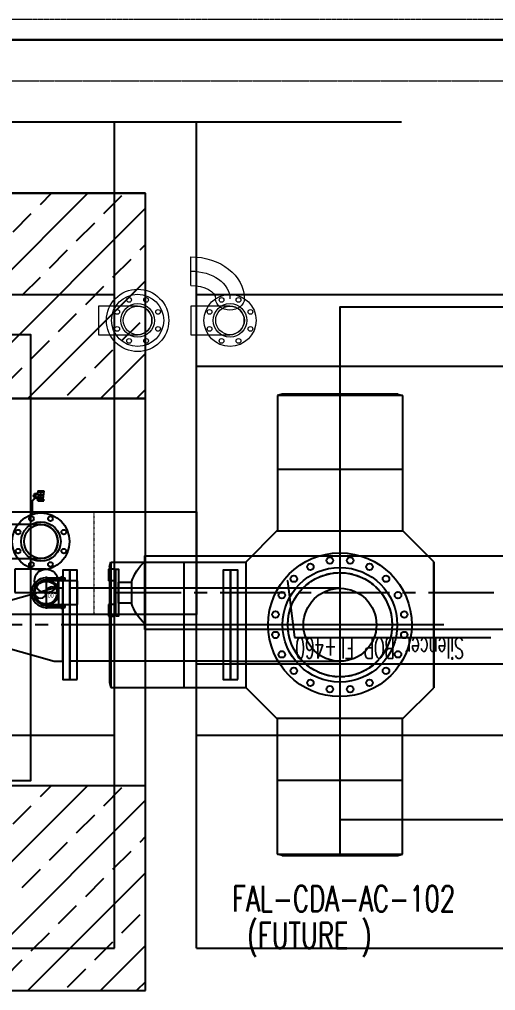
# Model space of a CAD drawing. Extents: x 0 to 160756, y 0 to 229247.
# Drawn here: x 66973 to 69293, y 99393 to 104125 of the extents above; entities that cross this region are included whole.
import ezdxf
from ezdxf.enums import TextEntityAlignment as Align
from ezdxf.xclip import XClip

# ---------------------------------------------------------------- set-up
doc = ezdxf.new("R2010")
doc.units = 0
doc.header["$LTSCALE"] = 10
doc.header["$XCLIPFRAME"] = 2
for name, pattern in [('H12設備棟3F$0$CENTERK3', [2.749, 2.5, -0.083, 0.083, -0.083]), ('H12設備棟3F$0$CENTERK5', [6.916, 6.667, -0.083, 0.083, -0.083]), ('H12設備棟3F$0$DOTK1', [0.1, 0.05, -0.05]), ('H12設備棟3F$0$HIDDEN', [0.375, 0.25, -0.125]), ('H12設備棟3F$0$STYLE_18', [0.23669, 0.118345, -0.118345]), ('XCM7P30CDA$0$F22P2-CDA-07-C10-00$0$CENTER', [50.8, 31.75, -6.35, 6.35, -6.35]), ('XCM7P30CDA$0$F22P2-CDA-07-C10-00$0$CHAIN', [0.7087, 0.4724, -0.0591, 0.1181, -0.0591]), ('XCM7Q30CDA-200K$0$CENTER', [50.8, 31.75, -6.35, 6.35, -6.35]), ('XCM7Q30CDA-200K$0$HIDDEN', [0.375, 0.25, -0.125])]:
    doc.linetypes.add(name, pattern=pattern)
for name, color, linetype in [('H12設備棟3F$0$ARC-BEAM', 252, 'H12設備棟3F$0$HIDDEN'), ('H12設備棟3F$0$H-SIN', 252, 'H12設備棟3F$0$CENTERK5'), ('H12設備棟3F$0$K-SIN', 252, 'H12設備棟3F$0$CENTERK3'), ('H12設備棟3F$0$KABE1', 252, 'Continuous'), ('H12設備棟3F$0$SETUBID', 252, 'H12設備棟3F$0$DOTK1'), ('H12設備棟3F$0$\uf4c9\ue50a', 252, 'Continuous'), ('XCM7P30CDA$0$C.CDA.Silencer', 252, 'Continuous'), ('XCM7P30CDA$0$U-CDA-PIPE', 252, 'Continuous'), ('XCM7Q30CDA-200K$0$Center', 1, 'XCM7Q30CDA-200K$0$CENTER'), ('XCM7Q30CDA-200K$0$U-CDA-TXT', 4, 'Continuous'), ('XCM7Q30CDA-200K$0$UER-FUTUER', 9, 'Continuous')]:
    doc.layers.add(name, color=color, linetype=linetype)
doc.layers.add('XCM7P30CDA$0$M-PIPE-32_4C CONDENSER WATER SUPPLY-1', color=252, linetype='Continuous', lineweight=5)
doc.layers.add('XCM7P30CDA$0$M-PIPE-38_4C CONDENSER WATER RETURN-1', color=252, linetype='Continuous', lineweight=5)
doc.styles.add('XCM7P30CDA$0$F22P2-CDA-07-C10-00$0$Gas', font='txt.shx', dxfattribs={"width": 0.55, "bigfont": 'chineset.shx'})
doc.styles.add('XCM7P30CDA$0$F22P2-CDA-07-C10-00$0$Standard', font='arial.ttf')
doc.styles.add('XCM7Q30CDA-200K$0$aa-txt', font='simplex.shx', dxfattribs={"width": 0.8, "bigfont": 'chineset.shx'})
doc.dimstyles.new('XCM7P30CDA$0$F22P2-CDA-07-C10-00$0$DIMx5', dxfattribs={"dimscale": 5, "dimtxt": 2, "dimasz": 0.5, "dimexe": 0.5, "dimexo": 0.25, "dimgap": 0.25, "dimtad": 1, "dimdec": 1, "dimtxsty": 'XCM7P30CDA$0$F22P2-CDA-07-C10-00$0$Gas', "dimblk": 'XCM7P30CDA$0$F22P2-CDA-07-C10-00$0$_Oblique', "dimcen": 2.5, "dimadec": 0, "dimazin": 0, "dimtfac": 1, "dimtdec": 1, "dimtmove": 0, "dimatfit": 3, "dimldrblk": 'XCM7P30CDA$0$F22P2-CDA-07-C10-00$0$_Oblique', "dimfxl": 1, "dimarcsym": 0})

# ---------------------------------------------------------------- blocks, each defined once
blk = doc.blocks.new('H12設備棟3F')
at = {"layer": 'H12設備棟3F$0$ARC-BEAM'}
for p, q in [((68035.2, 103625.3), (63535.2, 103625.3)), ((67435.2, 102435.3), (67435.2, 103625.3)), ((67835.2, 102435.3), (67835.2, 103625.3)), ((68835.2, 103625.3), (68035.2, 103625.3)), ((66795.2, 102785.3), (67435.2, 102785.3)), ((67835.2, 102785.3), (71935.2, 102785.3)), ((67435.2, 100985.3), (67435.2, 102435.3)), ((67835.2, 100985.3), (67835.2, 102435.3)), ((67835.2, 102435.3), (71935.2, 102435.3)), ((66795.2, 101725.3), (67435.2, 101725.3)), ((67435.2, 101725.3), (67835.2, 101725.3)), ((67835.2, 101725.3), (67835.2, 101225.3)), ((67435.2, 101225.3), (66795.2, 101225.3)), ((67835.2, 101225.3), (67435.2, 101225.3)), ((67435.2, 99600.3), (67435.2, 100985.3)), ((67835.2, 99600.3), (67835.2, 100985.3)), ((67835.2, 100985.3), (71935.2, 100985.3)), ((67435.2, 100635.3), (66795.2, 100635.3)), ((71935.2, 100635.3), (67835.2, 100635.3)), ((63410.2, 99600.3), (67435.2, 99600.3)), ((67835.2, 99600.3), (71935.2, 99600.3))]:
    blk.add_line(p, q, dxfattribs=at)
at = {"layer": 'H12設備棟3F$0$H-SIN', "lineweight": 5}
blk.add_line((31421.4, 103825.3), (81271.4, 103825.3), dxfattribs=at)
at = {"layer": 'H12設備棟3F$0$K-SIN', "lineweight": 5}
blk.add_line((80531.4, 104125.3), (31241.4, 104125.3), dxfattribs=at)
at = {"layer": 'H12設備棟3F$0$KABE1', "linetype": 'Continuous', "lineweight": 30}
blk.add_line((63535.2, 104025.3), (71735.2, 104025.3), dxfattribs=at)
at = {"layer": 'H12設備棟3F$0$SETUBID', "linetype": 'H12設備棟3F$0$STYLE_18', "lineweight": 5}
blk.add_lwpolyline([(61835.2, 101725.3), (67335.2, 101725.3), (67335.2, 101225.3), (61835.2, 101225.3)], close=True, dxfattribs=at)
at = {"layer": 'H12設備棟3F$0$\uf4c9\ue50a'}
blk.add_lwpolyline([(70035.2, 100225.3), (68535.2, 100225.3), (68535.2, 102725.3), (70035.2, 102725.3)], close=True, dxfattribs=at)
blk = doc.blocks.new('XCM7Q30CDA-200K$0$Flange-50.80x150LB')
for centre, radius in [((0, 0), 35), ((-14.41, 28.29), 1.6), ((-4.97, 31.36), 1.6), ((4.97, 31.36), 1.6), ((14.41, 28.29), 1.6), ((0, 0), 27.94), ((0, 0), 25.4), ((-22.45, 22.45), 1.6), ((22.45, 22.45), 1.6), ((-28.29, 14.41), 1.6), ((28.29, 14.41), 1.6), ((-31.36, 4.97), 1.6), ((31.36, 4.97), 1.6), ((-31.36, -4.97), 1.6), ((31.36, -4.97), 1.6), ((-28.29, -14.41), 1.6), ((28.29, -14.41), 1.6), ((-22.45, -22.45), 1.6), ((22.45, -22.45), 1.6), ((-14.41, -28.29), 1.6), ((14.41, -28.29), 1.6), ((-4.97, -31.36), 1.6), ((4.97, -31.36), 1.6)]:
    blk.add_circle(centre, radius)
blk = doc.blocks.new('XCM7Q30CDA-200K$0$IR-CDA-Inlet-Filter-Top01')
at = {"color": 0, "linetype": 'ByBlock'}
for p, q in [((-30.7, 45.7), (-45.7, 30.7)), ((-30.7, 45.7), (30.7, 45.7)), ((45.7, 30.7), (30.7, 45.7)), ((-112.39, 28.16), (-111.73, 30.49)), ((-111.73, 30.49), (-111.73, -30.49)), ((-111.73, 30.49), (-45.7, 30.49)), ((-75.87, -30.49), (-75.87, 30.35)), ((-45.7, -30.7), (-45.7, 30.7)), ((45.7, 30.7), (45.7, -30.7)), ((111.73, 30.49), (45.7, 30.49)), ((75.87, 30.49), (75.87, -30.35)), ((111.73, -30.49), (111.73, 30.49)), ((112.39, 28.16), (111.73, 30.49)), ((-112.39, 28.16), (-112.39, -28.16)), ((112.39, -28.16), (112.39, 28.16)), ((-112.39, -28.16), (-111.73, -30.49)), ((112.39, -28.16), (111.73, -30.49)), ((-111.73, -30.49), (-45.7, -30.49)), ((-45.7, -30.7), (-30.7, -45.7)), ((30.7, -45.7), (45.7, -30.7)), ((111.73, -30.49), (45.7, -30.49)), ((30.7, -45.7), (-30.7, -45.7)), ((-30.49, -111.73), (-30.49, -45.7)), ((30.49, -111.73), (30.49, -45.7)), ((30.49, -75.87), (-30.35, -75.87)), ((-30.49, -111.73), (30.49, -111.73)), ((-28.16, -112.39), (-30.49, -111.73)), ((-28.16, -112.39), (28.16, -112.39)), ((28.16, -112.39), (30.49, -111.73))]:
    blk.add_line(p, q, dxfattribs=at)
at = {"color": 8, "linetype": 'XCM7Q30CDA-200K$0$HIDDEN'}
blk.add_circle((0, 0), 25.4, dxfattribs=at)
at = {"layer": 'XCM7Q30CDA-200K$0$Center'}
for p, q in [((0, 50.56), (0, -120.57)), ((-111.73, 0), (111.73, 0))]:
    blk.add_line(p, q, dxfattribs=at)
blk = doc.blocks.new('XCM7Q30CDA-200K$0$LRElbowUp-35.56')
for p, q in [((53.34, 17.78), (0, 17.78)), ((53.34, -17.78), (53.34, 17.78)), ((0, -17.78), (53.34, -17.78))]:
    blk.add_line(p, q)
blk.add_circle((0, 0), 17.78)
blk = doc.blocks.new('XCM7Q30CDA-200K$0$CCReducer-35.56x21.63')
for p, q in [((4.1275, 17.78), (0, 17.78)), ((0, 17.78), (0, -17.78)), ((28.8925, 10.815), (4.1275, 17.78)), ((33.02, 10.815), (28.8925, 10.815)), ((33.02, -10.815), (33.02, 10.815)), ((4.1275, -17.78), (28.8925, -10.815)), ((28.8925, -10.815), (33.02, -10.815)), ((0, -17.78), (4.1275, -17.78))]:
    blk.add_line(p, q)
blk = doc.blocks.new('XCM7Q30CDA-200K$0$A$C0f61af94')
for p, q in [((1828.1, 4100.5), (4624.7, 4100.5)), ((4624.7, 4100.5), (1890.1, 4100.5)), ((4624.7, 215.3), (4624.7, 4100.5)), ((1828.1, 3100.5), (4624.7, 3100.5)), ((4624.7, 3100.5), (1890.1, 3100.5)), ((1828.1, 1215.3), (4624.7, 1215.3)), ((1828.1, 215.3), (4624.7, 215.3))]:
    blk.add_line(p, q)
at = {"linetype": 'Continuous', "transparency": 33554559}
for p, q in [((4344, 4100.5), (3344, 3100.5)), ((4167.3, 4100.5), (4110.6, 4043.8)), ((4508.3, 4088), (4419.9, 3999.6)), ((4624.7, 4027.6), (3697.6, 3100.5)), ((4066.4, 3999.6), (3978, 3911.2)), ((4375.7, 3955.4), (4287.3, 3867)), ((4624.7, 3850.8), (4596.7, 3822.8)), ((4243.1, 3822.8), (4154.8, 3734.4)), ((4552.5, 3778.6), (4464.1, 3690.2)), ((4110.6, 3690.2), (4022.2, 3601.8)), ((4624.7, 3674.1), (4051.2, 3100.5)), ((4419.9, 3646), (4331.5, 3557.6)), ((4287.3, 3513.4), (4198.9, 3425)), ((4596.7, 3469.2), (4508.3, 3380.8)), ((4154.8, 3380.8), (4066.4, 3292.5)), ((4464.1, 3336.7), (4375.7, 3248.3)), ((4624.7, 3320.5), (4404.7, 3100.5)), ((4022.2, 3248.3), (3933.8, 3159.9)), ((4331.5, 3204.1), (4243.1, 3115.7)), ((4624.7, 3143.7), (4581.5, 3100.5)), ((4344, 1215.3), (3344, 215.3)), ((4167.3, 1215.3), (4110.6, 1158.6)), ((4508.3, 1202.8), (4419.9, 1114.4)), ((4624.7, 1142.4), (3697.6, 215.3)), ((4066.4, 1114.4), (3978, 1026)), ((4375.7, 1070.2), (4287.3, 981.8)), ((4624.7, 965.7), (4596.7, 937.6)), ((4243.1, 937.6), (4154.8, 849.2)), ((4552.5, 893.4), (4464.1, 805)), ((4110.6, 805), (4022.2, 716.6)), ((4624.7, 788.9), (4051.2, 215.3)), ((4419.9, 760.8), (4331.5, 672.4)), ((4287.3, 628.3), (4198.9, 539.9)), ((4596.7, 584.1), (4508.3, 495.7)), ((4154.8, 495.7), (4066.4, 407.3)), ((4464.1, 451.5), (4375.7, 363.1)), ((4624.7, 435.3), (4404.7, 215.3)), ((4022.2, 363.1), (3933.8, 274.7)), ((4331.5, 318.9), (4243.1, 230.5)), ((4624.7, 258.6), (4581.5, 215.3))]:
    blk.add_line(p, q, dxfattribs=at)
at = {"linetype": 'ByBlock'}
for p, q in [((5290.9, 3121.8), (5267.5, 3115.1)), ((5267.5, 3115.1), (5267.5, 2454.8)), ((5854, 3121.8), (5290.9, 3121.8)), ((5854, 3121.8), (5877.4, 3115.1)), ((5877.4, 3115.1), (5877.4, 2454.8)), ((5265.4, 2454.8), (5115.4, 2304.8)), ((6029.4, 2304.8), (5879.4, 2454.8)), ((4448.5, 2279.4), (4455.2, 2302.8)), ((4448.5, 2279.4), (4448.5, 1716.3)), ((4455.2, 2302.8), (5115.4, 2302.8)), ((6029.4, 1690.8), (6029.4, 2304.8)), ((4448.5, 1716.3), (4455.2, 1692.9)), ((4455.2, 1692.9), (5115.4, 1692.9)), ((5115.4, 1690.8), (5265.4, 1540.8)), ((5879.4, 1540.8), (6029.4, 1690.8))]:
    blk.add_line(p, q, dxfattribs=at)
at = {"linetype": 'ByBlock', "lineweight": -3}
for p, q in [((4256.2, 2175.6), (4256.2, 1820)), ((4256.2, 1820), (4256.2, 2175.6)), ((5039, 2175.6), (4256.2, 2175.6)), ((5039, 1820), (5039, 2175.6)), ((5039, 1820), (4256.2, 1820))]:
    blk.add_line(p, q, dxfattribs=at)
at = {"linetype": 'XCM7Q30CDA-200K$0$CENTER', "lineweight": -3}
blk.add_line((5039, 1997.8), (3748.6, 1997.8), dxfattribs=at)
at = {"color": 0, "linetype": 'ByBlock'}
for p, q in [((5267.5, 880.6), (5267.5, 1540.8)), ((5877.4, 880.6), (5877.4, 1540.8)), ((5290.9, 873.9), (5267.5, 880.6)), ((5290.9, 873.9), (5854, 873.9)), ((5854, 873.9), (5877.4, 880.6))]:
    blk.add_line(p, q, dxfattribs=at)
at = {"linetype": 'ByBlock', "lineweight": -3}
for points in [[(4256.2, 1731.1), (4256.2, 2264.5), (4221.2, 2264.5), (4221.2, 1731.1)], [(4291.2, 1731.1), (4291.2, 2264.5), (4256.2, 2264.5), (4256.2, 1731.1)], [(5039, 1731.1), (5039, 2264.5), (5004, 2264.5), (5004, 1731.1)], [(5074, 1731.1), (5074, 2264.5), (5039, 2264.5), (5039, 1731.1)]]:
    blk.add_lwpolyline(points, close=True, dxfattribs=at)
at = {"xscale": 10, "yscale": 10, "zscale": 10}
for name, p, rotation in [('XCM7Q30CDA-200K$0$IR-CDA-Inlet-Filter-Top01', (5572.4, 1997.8), 270), ('XCM7Q30CDA-200K$0$Flange-50.80x150LB', (5572.4, 1997.8), 180), ('XCM7Q30CDA-200K$0$CCReducer-35.56x21.63', (4221.2, 1997.8), 180), ('XCM7Q30CDA-200K$0$LRElbowUp-35.56', (5572.4, 1997.8), 180)]:
    blk.add_blockref(name, p, dxfattribs=dict(at, rotation=rotation))
blk = doc.blocks.new('XCM7Q30CDA-200K')
blk.add_lwpolyline([(63535.2, 102589.5), (67027.1, 102589.5), (67027.1, 100414.2), (63535.2, 100414.2)], close=True)
at = {"layer": 'XCM7Q30CDA-200K$0$UER-FUTUER'}
blk.add_blockref('XCM7Q30CDA-200K$0$A$C0f61af94', (62962.3, 99177.6), dxfattribs=at)
at = {"layer": 'XCM7Q30CDA-200K$0$U-CDA-TXT', "style": 'XCM7Q30CDA-200K$0$aa-txt', "width": 0.7}
blk.add_text('FAL-CDA-AC-102', height=125, dxfattribs=at).set_placement((68009.2, 99779))
blk.add_text('(FUTURE )', height=125, dxfattribs=at).set_placement((68385.3, 99652.6), align=Align.MIDDLE)
blk = doc.blocks.new('XCM7P30CDA$0$22P2-SM-07-C10-001-CDA$0$F22P2-CDA-07-C10-00$0$LRElbowDown-13.98')
for p, q in [((19.05, 6.99), (0, 6.99)), ((19.05, -6.99), (19.05, 6.99)), ((0, -6.99), (19.05, -6.99))]:
    blk.add_line(p, q)
blk.add_arc((0, 0), 6.99, 90, 270)
blk = doc.blocks.new('XCM7P30CDA$0$22P2-SM-07-C10-001-CDA$0$F22P2-CDA-07-C10-00$0$Flange-13.98x150LB')
for centre, radius in [((0, 0), 12.7), ((-4.13, 9.97), 1.15), ((4.13, 9.97), 1.15), ((-9.97, 4.13), 1.15), ((0, 0), 8.18), ((0, 0), 6.99), ((9.97, 4.13), 1.15), ((-9.97, -4.13), 1.15), ((9.97, -4.13), 1.15), ((-4.13, -9.97), 1.15), ((4.13, -9.97), 1.15)]:
    blk.add_circle(centre, radius)
blk = doc.blocks.new('XCM7P30CDA$0$22P2-SM-07-C10-001-CDA$0$F22P2-CDA-07-C10-00$0$MWF_LEB_90_125-45D')
at = {"color": 0, "linetype": 'ByBlock'}
blk.add_line((190.5, -69.9), (190.5, 69.9), dxfattribs=at)
for centre, major_axis, ratio, start_param in [((190.5, -134.7), (-260.4, 0), 0.785729, 4.712389), ((190.5, -134.7), (-120.6, 0), 0.537345, 4.712389), ((0, -134.7), (69.9, 0), 0.798228, 3.141593)]:
    blk.add_ellipse(centre, major_axis=major_axis, ratio=ratio, start_param=start_param, end_param=6.283185, dxfattribs=at)
at = {"color": 8, "linetype": 'ByBlock'}
blk.add_ellipse((190.5, -134.7), major_axis=(-190.5, 0), ratio=0.707107, start_param=4.712389, end_param=6.283185, dxfattribs=at)
blk = doc.blocks.new('XCM7P30CDA$0$F22P2-CDA-07-C10-00$0$LRElbowUp-11.43')
for p, q in [((15.24, 5.715), (0, 5.715)), ((15.24, -5.715), (15.24, 5.715)), ((0, -5.715), (15.24, -5.715))]:
    blk.add_line(p, q)
at = {"layer": 'DEFPOINTS'}
blk.add_circle((0, 0), 5.715, dxfattribs=at)
blk = doc.blocks.new('XCM7P30CDA$0$F22P2-CDA-07-C10-00$0$LRElbowDown-11.43')
for p, q in [((15.24, 5.715), (0, 5.715)), ((15.24, -5.715), (15.24, 5.715)), ((0, -5.715), (15.24, -5.715))]:
    blk.add_line(p, q)
blk.add_arc((0, 0), 5.715, 90, 270)
blk = doc.blocks.new('XCM7P30CDA$0$F22P2-CDA-07-C10-00$0$FlangeSide-11.43x150LB')
for p, q in [((-3.3, 11.45), (-3.3, 5.715)), ((0, 11.45), (-3.3, 11.45)), ((0, -11.45), (0, 11.45)), ((0, 5.715), (-3.3, 5.715)), ((0, -5.715), (-3.3, -5.715)), ((-3.3, -5.715), (-3.3, -11.45)), ((-3.3, -11.45), (0, -11.45))]:
    blk.add_line(p, q)
blk = doc.blocks.new('XCM7P30CDA$0$F22P2-CDA-07-C10-00$0$_Oblique')
at = {"color": 0, "linetype": 'ByBlock', "lineweight": -2}
blk.add_line((-0.5, -0.5), (0.5, 0.5), dxfattribs=at)
blk = doc.blocks.new('XCM7P30CDA$0$F22P2-CDA-07-C10-00$0$FlangeSide-21.63x10KG')
for p, q in [((-2.2, 16.5), (-2.2, 10.815)), ((0, 16.5), (-2.2, 16.5)), ((0, -16.5), (0, 16.5)), ((0, 10.815), (-2.2, 10.815)), ((0, -10.815), (-2.2, -10.815)), ((-2.2, -10.815), (-2.2, -16.5)), ((-2.2, -16.5), (0, -16.5))]:
    blk.add_line(p, q)
blk = doc.blocks.new('XCM7P30CDA$0$F22P2-CDA-07-C10-00$0$LRElbow-21.63')
at = {"color": 0, "linetype": 'ByBlock'}
for p, q in [((30.48, -10.815), (30.48, 10.815)), ((-10.815, -30.48), (10.815, -30.48))]:
    blk.add_line(p, q, dxfattribs=at)
for radius in [41.295, 19.665]:
    blk.add_arc((30.48, -30.48), radius, 90, 180, dxfattribs=at)
blk = doc.blocks.new('XCM7P30CDA$0$F22P2-CDA-07-C10-00$0$silencer-C950')
at = {"color": 0, "linetype": 'ByBlock'}
for p, q in [((2108.2, 110.8), (2171.7, 110.8)), ((2108.2, -110.7), (2171.7, -110.7))]:
    blk.add_line(p, q, dxfattribs=at)
for points in [[(141.2, 180), (141.2, -180), (2043.2, -180), (2043.2, 180)], [(2184.4, 171.5), (2184.4, -171.5), (2171.7, -171.5), (2171.7, 171.5)], [(0, 114.5), (0, -114.5), (12.7, -114.5), (12.7, 114.5)], [(12.7, 50.8), (12.7, -50.8), (76.2, -50.8), (76.2, 50.8)]]:
    blk.add_lwpolyline(points, close=True, dxfattribs=at)
at = {"color": 8, "linetype": 'XCM7P30CDA$0$F22P2-CDA-07-C10-00$0$CENTER'}
blk.add_lwpolyline([(0, 0), (2195.4, 0)], dxfattribs=at)
at = {"color": 0, "linetype": 'ByBlock'}
for centre, radius, start, end in [((278.4, -8.4), 210.6, 130.6293, 163.6877), ((2041, 75.8), 75.8, 27.5065, 88.3244), ((278.4, 8.4), 210.6, 196.3123, 229.3707), ((2041, -75.7), 75.8, 271.6756, 332.4935)]:
    blk.add_arc(centre, radius, start, end, dxfattribs=at)
at = {"color": 0, "linetype": 'ByBlock', "yscale": 10, "zscale": 10}
for name, p, xscale, rotation in [('XCM7P30CDA$0$F22P2-CDA-07-C10-00$0$LRElbow-21.63', (2500.2, 0), -10, 270), ('XCM7P30CDA$0$F22P2-CDA-07-C10-00$0$FlangeSide-21.63x10KG', (2184.4, 0), 10, 180)]:
    blk.add_blockref(name, p, dxfattribs=dict(at, xscale=xscale, rotation=rotation))
blk = doc.blocks.new('XCM7P30CDA$0$F22P2-CDA-07-C10-00$0$U-Bolt_100A')
at = {"color": 1, "linetype": 'XCM7P30CDA$0$F22P2-CDA-07-C10-00$0$CENTER'}
for p, q in [((0, 138.5), (0, 0)), ((78.3, 62.1), (-78.3, 62.1))]:
    blk.add_line(p, q, dxfattribs=at)
for p, q in [((-72.2, 62.1), (-72.2, -10)), ((-62.2, 62.1), (-62.2, -10)), ((62.1, 62.1), (62.1, -10)), ((72.1, 62.1), (72.1, -10)), ((-77.2, -10), (-57.2, -10)), ((-77, -13.5), (-77, -18.5)), ((-59.8, -12), (-74.5, -12)), ((-74.5, -20), (-59.8, -20)), ((-72.2, -20), (-72.2, -30.1)), ((-72.2, -30.1), (-62.2, -30.1)), ((-72.1, -13.5), (-72.1, -18.5)), ((-62.2, -13.5), (-62.2, -18.5)), ((-62.2, -20), (-62.2, -30.1)), ((-57.3, -18.5), (-57.3, -13.5)), ((57.2, -10), (77.2, -10)), ((57.3, -13.5), (57.3, -18.5)), ((74.5, -12), (59.8, -12)), ((59.8, -20), (74.5, -20)), ((62.1, -20), (62.1, -30.1)), ((62.1, -30.1), (72.1, -30.1)), ((62.2, -13.5), (62.2, -18.5)), ((72.1, -13.5), (72.1, -18.5)), ((72.1, -20), (72.1, -30.1)), ((77, -18.5), (77, -13.5))]:
    blk.add_line(p, q)
at = {"color": 8, "linetype": 'ByBlock'}
blk.add_line((-72.2, 0), (72.1, 0), dxfattribs=at)
for points in [[(-57.2, -10), (-57.2, -12), (-77.2, -12), (-77.2, -10)], [(77.2, -10), (77.2, -12), (57.2, -12), (57.2, -10)]]:
    blk.add_lwpolyline(points)
at = {"color": 0, "linetype": 'ByBlock'}
for radius in [57.1, 55]:
    blk.add_circle((0, 62.1), radius, dxfattribs=at)
for centre, radius, start, end in [((0, 62.1), 72.1, 0, 180), ((0, 62.1), 62.1, 0, 180), ((0, 89.7), 27.5, 90, 270), ((0, 34.6), 27.5, 270, 90)]:
    blk.add_arc(centre, radius, start, end, dxfattribs=at)
at = {"color": 8, "linetype": 'ByBlock'}
blk.add_arc((0, 62.1), 62.1, 180, 0, dxfattribs=at)
for centre, radius, start, end in [((-74.5, -14.8), 2.76, 27.1241, 152.8759), ((-74.5, -17.2), 2.76, 207.1241, 332.8759), ((-67.2, -20.8), 8.78, 56.0078, 123.9922), ((-67.2, -11.2), 8.78, 236.0078, 303.9922), ((-59.8, -14.8), 2.76, 27.1241, 152.8759), ((-59.8, -17.2), 2.76, 207.1241, 332.8759), ((59.8, -14.8), 2.76, 27.1241, 152.8759), ((59.8, -17.2), 2.76, 207.1241, 332.8759), ((67.2, -20.8), 8.78, 56.0078, 123.9922), ((67.2, -11.2), 8.78, 236.0078, 303.9922), ((74.5, -14.8), 2.76, 27.1241, 152.8759), ((74.5, -17.2), 2.76, 207.1241, 332.8759)]:
    blk.add_arc(centre, radius, start, end)
at = {"color": 2, "linetype": 'ByBlock', "style": 'XCM7P30CDA$0$F22P2-CDA-07-C10-00$0$Standard', "width": 0.75}
blk.add_text('100A', height=20, rotation=90, dxfattribs=at).set_placement((-14, 41.3), align=Align.MIDDLE)
blk = doc.blocks.new('XCM7P30CDA$0$F22P2-CDA-07-C10-00$0$Flange-16.52x150LB')
for centre, radius in [((0, 0), 13.95), ((0, 0), 9.61), ((-4.62, 11.15), 1.15), ((4.62, 11.15), 1.15), ((-11.15, 4.62), 1.15), ((0, 0), 8.26), ((11.15, 4.62), 1.15), ((-11.15, -4.62), 1.15), ((11.15, -4.62), 1.15), ((-4.62, -11.15), 1.15), ((4.62, -11.15), 1.15)]:
    blk.add_circle(centre, radius)
blk = doc.blocks.new('XCM7P30CDA$0$F22P2-CDA-07-C10-00$0$050_FBV-3C_FRONT')
at = {"color": 0, "linetype": 'ByBlock'}
for p, q in [((-2.38, 1.72), (-0.01, 1.72)), ((-2.38, 1.62), (-2.38, 1.72)), ((-0.05, 1.62), (-2.38, 1.62)), ((0.45, 1.12), (-0.05, 1.62)), ((-0.01, 1.72), (0.49, 1.22)), ((0, 0.57), (0, -0.57)), ((0, 0.57), (0.35, 0.57)), ((0, 0.43), (0.35, 0.43)), ((0, 0.38), (0.35, 0.38)), ((0, 0.04), (0.35, 0.04)), ((0.35, -0.57), (0.35, 0.57)), ((0.35, 0.48), (0.67, 0.48)), ((1.32, 1.12), (0.45, 1.12)), ((0.49, 1.22), (1.42, 1.22)), ((0.54, 0.93), (0.54, 0.77)), ((0.54, 0.93), (0.68, 0.93)), ((0.54, 0.77), (0.68, 0.77)), ((0.67, 0.97), (1.29, 0.97)), ((0.67, 0.93), (0.67, 0.97)), ((0.67, 0.48), (0.67, 0.77)), ((0.68, 0.93), (0.68, 0.77)), ((0.84, 1.09), (0.69, 1.09)), ((0.69, 1), (0.69, 1.09)), ((0.69, 1), (0.84, 1)), ((0.69, -0.5), (0.69, 0.49)), ((0.7, 1.09), (0.7, 1.12)), ((0.7, 0.97), (0.7, 1)), ((0.73, 1), (0.73, 0.97)), ((0.98, 1.37), (0.78, 1.37)), ((0.78, 1.37), (0.78, 1.22)), ((0.84, 1.09), (0.84, 1.12)), ((1.12, 1.09), (0.84, 1.09)), ((0.84, 1), (0.84, 1.09)), ((0.84, 1), (1.12, 1)), ((0.92, 1.39), (0.87, 1.39)), ((0.87, 1.37), (0.87, 1.39)), ((0.92, 1.37), (0.92, 1.39)), ((0.92, 1.39), (1.04, 1.39)), ((1.18, 1.37), (0.98, 1.37)), ((0.98, 1.37), (0.98, 1.22)), ((1.04, 1.39), (1.04, 1.37)), ((1.09, 1.39), (1.04, 1.39)), ((1.09, 1.37), (1.09, 1.39)), ((1.12, 1.09), (1.12, 1.12)), ((1.27, 1.09), (1.12, 1.09)), ((1.12, 1), (1.12, 1.09)), ((1.12, 1), (1.27, 1)), ((1.13, -0.5), (1.13, 0.42)), ((1.18, 1.37), (1.18, 1.22)), ((1.19, -0.56), (1.19, 0.51)), ((1.23, 1), (1.23, 0.97)), ((1.27, 1), (1.27, 1.09)), ((1.28, 0.93), (1.32, 0.93)), ((1.28, 0.77), (1.28, 0.93)), ((1.28, 0.77), (1.32, 0.77)), ((1.29, 0.93), (1.29, 0.97)), ((1.29, 0.56), (1.29, 0.77)), ((1.29, 0.56), (1.67, 0.56)), ((1.32, 1.12), (1.32, 0.76)), ((1.32, 0.76), (1.42, 0.76)), ((1.42, 1.22), (1.42, 0.76)), ((1.96, 0.57), (1.67, 0.57)), ((1.67, -0.57), (1.67, 0.57)), ((1.96, 0.43), (1.67, 0.43)), ((1.96, 0.38), (1.67, 0.38)), ((1.96, 0.04), (1.67, 0.04)), ((1.96, 0.57), (1.96, -0.57)), ((0, -0.04), (0.35, -0.04)), ((0, -0.38), (0.35, -0.38)), ((0, -0.43), (0.35, -0.43)), ((0, -0.57), (0.35, -0.57)), ((0.35, -0.48), (0.69, -0.48)), ((0.69, -0.5), (1.13, -0.5)), ((1.13, -0.5), (1.19, -0.56)), ((1.19, -0.56), (1.67, -0.56)), ((1.96, -0.04), (1.67, -0.04)), ((1.96, -0.38), (1.67, -0.38)), ((1.96, -0.43), (1.67, -0.43)), ((1.96, -0.57), (1.67, -0.57))]:
    blk.add_line(p, q, dxfattribs=at)
at = {"color": 1, "linetype": 'XCM7P30CDA$0$F22P2-CDA-07-C10-00$0$CHAIN'}
blk.add_line((0, 0), (1.96, 0), dxfattribs=at)
at = {"color": 0, "linetype": 'ByBlock'}
for centre, radius, start, end in [((0.98, 0.89), 0.493, 234.1641, 288.3391), ((8.29, -4.2), 8.52, 146.399, 147.135), ((0.82, 1.41), 0.974, 292.7483, 299.1661)]:
    blk.add_arc(centre, radius, start, end, dxfattribs=at)
blk = doc.blocks.new('XCM7P30CDA$0$F22P2-CDA-07-C10-00$0$LRElbowDown-16.52')
for p, q in [((22.86, 8.26), (0, 8.26)), ((22.86, -8.26), (22.86, 8.26)), ((0, -8.26), (22.86, -8.26))]:
    blk.add_line(p, q)
blk.add_arc((0, 0), 8.26, 90, 270)
blk = doc.blocks.new('XCM7P30CDA')
at = {"layer": 'XCM7P30CDA$0$M-PIPE-38_4C CONDENSER WATER RETURN-1'}
blk.add_circle((67548.6, 102658.7), 151.9, dxfattribs=at)
at = {"layer": 'XCM7P30CDA$0$C.CDA.Silencer', "linetype": 'ByBlock', "xscale": -1, "rotation": 180}
blk.add_blockref('XCM7P30CDA$0$F22P2-CDA-07-C10-00$0$silencer-C950', (67442.7, 101332.1), dxfattribs=at)
at = {"layer": 'XCM7P30CDA$0$C.CDA.Silencer', "linetype": 'ByBlock', "xscale": 10, "yscale": 10, "zscale": 10, "rotation": 180}
blk.add_blockref('XCM7P30CDA$0$F22P2-CDA-07-C10-00$0$LRElbowUp-11.43', (67103, 101389.3), dxfattribs=at)
at = {"layer": 'XCM7P30CDA$0$C.CDA.Silencer', "linetype": 'ByBlock', "xscale": 10, "yscale": 10, "zscale": 10}
for name, p in [('XCM7P30CDA$0$F22P2-CDA-07-C10-00$0$FlangeSide-11.43x150LB', (67439.7, 101332.1)), ('XCM7P30CDA$0$F22P2-CDA-07-C10-00$0$LRElbowDown-11.43', (67103, 101332.1))]:
    blk.add_blockref(name, p, dxfattribs=at)
at = {"layer": 'XCM7P30CDA$0$C.CDA.Silencer', "linetype": 'ByBlock', "rotation": 89.99999999999999}
blk.add_blockref('XCM7P30CDA$0$F22P2-CDA-07-C10-00$0$U-Bolt_100A', (67165.1, 101332.1), dxfattribs=at)
at = {"layer": 'XCM7P30CDA$0$M-PIPE-32_4C CONDENSER WATER SUPPLY-1', "xscale": -1}
blk.add_blockref('XCM7P30CDA$0$22P2-SM-07-C10-001-CDA$0$F22P2-CDA-07-C10-00$0$MWF_LEB_90_125-45D', (67998.6, 102898.7), dxfattribs=at)
at = {"layer": 'XCM7P30CDA$0$M-PIPE-32_4C CONDENSER WATER SUPPLY-1', "xscale": 10, "yscale": 10, "zscale": 10, "rotation": 180}
for name, p in [('XCM7P30CDA$0$22P2-SM-07-C10-001-CDA$0$F22P2-CDA-07-C10-00$0$Flange-13.98x150LB', (67999, 102658.7)), ('XCM7P30CDA$0$22P2-SM-07-C10-001-CDA$0$F22P2-CDA-07-C10-00$0$LRElbowDown-13.98', (67998.6, 102658.7))]:
    blk.add_blockref(name, p, dxfattribs=at)
at = {"layer": 'XCM7P30CDA$0$M-PIPE-38_4C CONDENSER WATER RETURN-1', "xscale": 10, "yscale": 10, "zscale": 10, "rotation": 180}
for name in ['XCM7P30CDA$0$22P2-SM-07-C10-001-CDA$0$F22P2-CDA-07-C10-00$0$Flange-13.98x150LB', 'XCM7P30CDA$0$22P2-SM-07-C10-001-CDA$0$F22P2-CDA-07-C10-00$0$LRElbowDown-13.98']:
    blk.add_blockref(name, (67548.6, 102658.7), dxfattribs=at)
at = {"layer": 'XCM7P30CDA$0$U-CDA-PIPE'}
for name, p, xscale, yscale, zscale, rotation in [('XCM7P30CDA$0$F22P2-CDA-07-C10-00$0$050_FBV-3C_FRONT', (67076.5, 101778.6), 25.4, 25.4, 25.4, 89.99999999999999), ('XCM7P30CDA$0$F22P2-CDA-07-C10-00$0$Flange-16.52x150LB', (67077.5, 101581), 10, 10, 10, 270), ('XCM7P30CDA$0$F22P2-CDA-07-C10-00$0$LRElbowDown-16.52', (67077.5, 101581), 10, 10, 10, 180)]:
    blk.add_blockref(name, p, dxfattribs=dict(at, xscale=xscale, yscale=yscale, zscale=zscale, rotation=rotation))
at = {"layer": 'XCM7P30CDA$0$C.CDA.Silencer', "linetype": 'ByBlock', "insert": (68316.9, 101111.5), "char_height": 100, "attachment_point": 9, "rotation": 180, "style": 'XCM7P30CDA$0$F22P2-CDA-07-C10-00$0$Gas'}
blk.add_mtext('Silencer BOP FL+460', dxfattribs=at)
at = {"layer": 'XCM7P30CDA$0$C.CDA.Silencer', "linetype": 'ByBlock', "annotation_type": 0, "has_hookline": 1, "hookline_direction": 1, "text_width": 953.3, "horizontal_direction": (-1, 0, 0)}
blk.add_leader([(68279.4, 101389.3), (68313.2, 101112.8), (68315.7, 101112.8)], dimstyle='XCM7P30CDA$0$F22P2-CDA-07-C10-00$0$DIMx5', dxfattribs=at)

msp = doc.modelspace()

# ---------------------------------------------------------------- block references
for name in ['XCM7P30CDA', 'XCM7Q30CDA-200K']:
    msp.add_blockref(name, (0, 0))
ref = msp.add_blockref('H12設備棟3F', (0, 0))
XClip(ref).set_block_clipping_path([(52480.8428845762, 60066.8604644329), (84559.6547477046, 105824.4625800119)])

doc.saveas('drawing.dxf')
